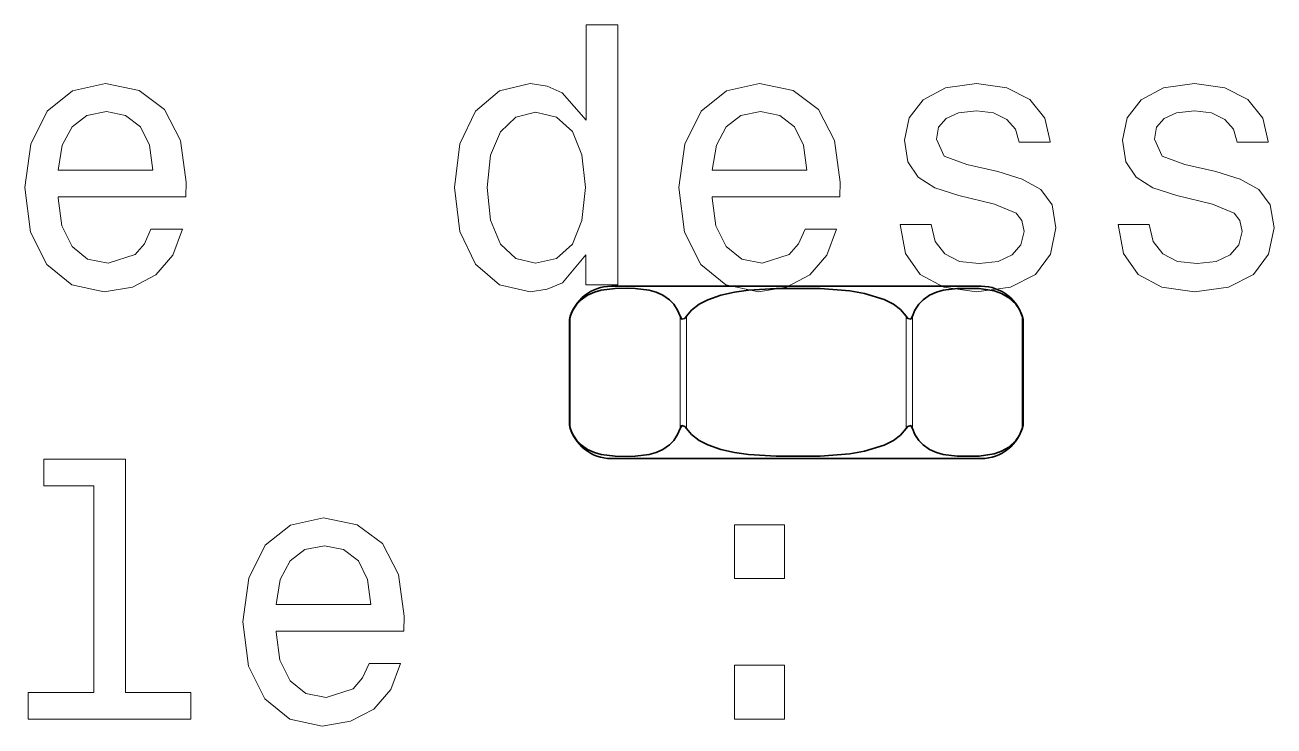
# Model space of a CAD drawing. Extents: x 145 to 857, y 42 to 790.
# Drawn here: x 443.05 to 460.45, y 393.48 to 403.25 of the extents above; entities that cross this region are included whole.
import ezdxf

# ---------------------------------------------------------------- set-up
doc = ezdxf.new("R2010")
doc.units = 0

msp = doc.modelspace()

# ---------------------------------------------------------------- linework, layer by layer
at = {"color": 7, "lineweight": 35, "ltscale": 0.009401}
for p, q in [((451.217, 399.607), (451.593, 399.607)), ((451.217, 397.207), (451.593, 397.207))]:
    msp.add_line(p, q, dxfattribs=at)
at = {"color": 7, "lineweight": 35, "ltscale": 0.11937}
for p, q in [((451.593, 399.607), (456.367, 399.607)), ((451.593, 397.207), (456.367, 397.207))]:
    msp.add_line(p, q, dxfattribs=at)
at = {"color": 7, "lineweight": 35, "ltscale": 0.001228}
for p, q in [((450.645, 399.19), (450.632, 399.143)), ((456.952, 399.143), (456.939, 399.19)), ((450.645, 397.625), (450.632, 397.672)), ((456.952, 397.672), (456.939, 397.625))]:
    msp.add_line(p, q, dxfattribs=at)
at = {"color": 7, "lineweight": 35, "ltscale": 0.036768}
for p, q in [((450.632, 399.143), (450.632, 397.672)), ((456.952, 399.143), (456.952, 397.672))]:
    msp.add_line(p, q, dxfattribs=at)
at = {"color": 7, "lineweight": 13, "ltscale": 0.039132}
for p, q in [((450.645, 399.19), (450.645, 397.625)), ((452.175, 399.19), (452.175, 397.625)), ((452.262, 399.19), (452.262, 397.625)), ((455.322, 399.19), (455.322, 397.625)), ((455.409, 399.19), (455.409, 397.625)), ((456.939, 399.19), (456.939, 397.625))]:
    msp.add_line(p, q, dxfattribs=at)
at = {"color": 7, "lineweight": 13}
for points in [[(450.863, 400.043), (450.863, 399.624), (451.307, 399.624), (451.307, 403.245), (450.868, 403.245), (450.868, 401.919), (450.53, 402.302), (450.323, 402.393), (450.086, 402.428), (449.658, 402.327), (449.325, 402.045), (449.108, 401.591), (449.032, 400.981), (449.108, 400.371), (449.325, 399.912), (449.658, 399.624), (450.086, 399.528), (450.323, 399.564), (450.535, 399.654)], [(443.515, 400.85), (445.29, 400.85), (445.295, 401.056), (445.215, 401.636), (444.993, 402.07), (444.64, 402.332), (444.171, 402.428), (443.712, 402.327), (443.359, 402.045), (443.132, 401.586), (443.051, 400.981), (443.127, 400.36), (443.354, 399.907), (443.702, 399.624), (444.156, 399.528), (444.549, 399.594), (444.872, 399.765), (445.109, 400.038), (445.245, 400.401), (444.806, 400.401), (444.715, 400.199), (444.584, 400.048), (444.211, 399.927), (443.924, 399.982), (443.707, 400.159), (443.566, 400.446), (443.515, 400.835)], [(452.623, 400.85), (454.398, 400.85), (454.403, 401.056), (454.323, 401.636), (454.101, 402.07), (453.748, 402.332), (453.279, 402.428), (452.82, 402.327), (452.467, 402.045), (452.24, 401.586), (452.159, 400.981), (452.235, 400.36), (452.462, 399.907), (452.81, 399.624), (453.264, 399.528), (453.657, 399.594), (453.98, 399.765), (454.217, 400.038), (454.353, 400.401), (453.914, 400.401), (453.823, 400.199), (453.692, 400.048), (453.319, 399.927), (453.032, 399.982), (452.815, 400.159), (452.674, 400.446), (452.623, 400.835)], [(456.597, 401.203), (456.169, 401.303), (455.851, 401.419), (455.745, 401.657), (455.775, 401.823), (455.881, 401.944), (456.053, 402.02), (456.3, 402.05), (456.537, 402.02), (456.723, 401.929), (456.844, 401.793), (456.895, 401.611), (457.329, 401.611), (457.329, 401.621), (457.253, 401.949), (457.046, 402.206), (456.723, 402.368), (456.3, 402.428), (455.871, 402.368), (455.558, 402.201), (455.362, 401.954), (455.301, 401.641), (455.347, 401.339), (455.488, 401.127), (455.72, 400.976), (456.058, 400.87), (456.552, 400.749), (456.854, 400.623), (456.935, 400.522), (456.965, 400.371), (456.92, 400.184), (456.799, 400.043), (456.602, 399.952), (456.34, 399.922), (456.063, 399.952), (455.861, 400.058), (455.725, 400.229), (455.669, 400.466), (455.241, 400.466), (455.311, 400.063), (455.518, 399.77), (455.846, 399.594), (456.3, 399.528), (456.774, 399.594), (457.122, 399.77), (457.334, 400.053), (457.409, 400.421), (457.354, 400.739), (457.197, 400.956), (456.94, 401.097)], [(459.633, 401.203), (459.205, 401.303), (458.887, 401.419), (458.781, 401.657), (458.811, 401.823), (458.917, 401.944), (459.089, 402.02), (459.336, 402.05), (459.573, 402.02), (459.759, 401.929), (459.88, 401.793), (459.931, 401.611), (460.365, 401.611), (460.365, 401.621), (460.289, 401.949), (460.082, 402.206), (459.759, 402.368), (459.336, 402.428), (458.907, 402.368), (458.594, 402.201), (458.398, 401.954), (458.337, 401.641), (458.383, 401.339), (458.524, 401.127), (458.756, 400.976), (459.094, 400.87), (459.588, 400.749), (459.891, 400.623), (459.971, 400.522), (460.001, 400.371), (459.956, 400.184), (459.835, 400.043), (459.638, 399.952), (459.376, 399.922), (459.099, 399.952), (458.897, 400.058), (458.761, 400.229), (458.705, 400.466), (458.277, 400.466), (458.347, 400.063), (458.554, 399.77), (458.882, 399.594), (459.336, 399.528), (459.81, 399.594), (460.158, 399.77), (460.37, 400.053), (460.445, 400.421), (460.39, 400.739), (460.233, 400.956), (459.976, 401.097)], [(443.515, 401.223), (443.571, 401.571), (443.707, 401.828), (443.914, 401.984), (444.186, 402.04), (444.453, 401.984), (444.66, 401.828), (444.786, 401.571), (444.831, 401.223)], [(450.162, 402.03), (450.455, 401.959), (450.677, 401.762), (450.808, 401.435), (450.858, 400.981), (450.808, 400.522), (450.677, 400.194), (450.455, 399.992), (450.162, 399.927), (449.885, 399.992), (449.673, 400.194), (449.532, 400.527), (449.486, 400.981), (449.532, 401.43), (449.673, 401.757), (449.885, 401.959)], [(452.623, 401.223), (452.679, 401.571), (452.815, 401.828), (453.022, 401.984), (453.294, 402.04), (453.561, 401.984), (453.768, 401.828), (453.894, 401.571), (453.939, 401.223)], [(444.009, 396.825), (444.009, 393.95), (443.097, 393.95), (443.097, 393.577), (445.361, 393.577), (445.361, 393.95), (444.453, 393.95), (444.453, 397.198), (443.313, 397.198), (443.313, 396.825)], [(446.551, 394.803), (448.326, 394.803), (448.331, 395.01), (448.251, 395.59), (448.029, 396.023), (447.676, 396.285), (447.207, 396.381), (446.748, 396.28), (446.395, 395.998), (446.168, 395.539), (446.087, 394.934), (446.163, 394.314), (446.39, 393.86), (446.738, 393.577), (447.192, 393.481), (447.585, 393.547), (447.908, 393.718), (448.145, 393.991), (448.281, 394.354), (447.842, 394.354), (447.751, 394.152), (447.62, 394.001), (447.247, 393.88), (446.96, 393.935), (446.743, 394.112), (446.602, 394.399), (446.551, 394.788)], [(452.931, 395.534), (453.627, 395.534), (453.627, 396.285), (452.931, 396.285)], [(446.551, 395.176), (446.607, 395.524), (446.743, 395.781), (446.95, 395.938), (447.222, 395.993), (447.489, 395.938), (447.696, 395.781), (447.822, 395.524), (447.867, 395.176)], [(452.931, 393.577), (453.627, 393.577), (453.627, 394.329), (452.931, 394.329)]]:
    msp.add_lwpolyline(points, close=True, dxfattribs=at)
at = {"color": 7, "lineweight": 35}
for points in [[(450.645, 399.19), (450.681, 399.273), (450.734, 399.355), (450.795, 399.418), (450.886, 399.481), (450.98, 399.523), (451.077, 399.551), (451.271, 399.577), (451.443, 399.581)], [(452.175, 399.19), (452.14, 399.273), (452.087, 399.355), (452.026, 399.418), (451.935, 399.481), (451.841, 399.523), (451.744, 399.551), (451.55, 399.577), (451.443, 399.581)], [(452.262, 399.19), (452.332, 399.273), (452.44, 399.355), (452.561, 399.418), (452.743, 399.481), (452.932, 399.523), (453.125, 399.551), (453.513, 399.577), (454.127, 399.575), (454.537, 399.541), (454.741, 399.506), (455.016, 399.421), (455.144, 399.355), (455.243, 399.281), (455.322, 399.19)], [(455.409, 399.19), (455.444, 399.273), (455.497, 399.355), (455.558, 399.418), (455.649, 399.481), (455.743, 399.523), (455.84, 399.551), (456.034, 399.577), (456.341, 399.575), (456.546, 399.541), (456.648, 399.506), (456.752, 399.447), (456.85, 399.355), (456.899, 399.281), (456.939, 399.19)], [(452.262, 399.19), (452.239, 399.159), (452.198, 399.149), (452.175, 399.19)], [(455.322, 399.19), (455.345, 399.159), (455.386, 399.149), (455.409, 399.19)], [(452.262, 397.625), (452.239, 397.655), (452.198, 397.666), (452.175, 397.625)], [(455.322, 397.625), (455.345, 397.655), (455.386, 397.666), (455.409, 397.625)], [(450.645, 397.625), (450.681, 397.542), (450.734, 397.46), (450.795, 397.397), (450.886, 397.333), (450.98, 397.291), (451.077, 397.264), (451.271, 397.238), (451.443, 397.233)], [(452.175, 397.625), (452.14, 397.542), (452.087, 397.46), (452.026, 397.397), (451.935, 397.333), (451.841, 397.291), (451.744, 397.264), (451.55, 397.238), (451.443, 397.233)], [(452.262, 397.625), (452.332, 397.542), (452.44, 397.46), (452.561, 397.397), (452.743, 397.333), (452.932, 397.291), (453.125, 397.264), (453.513, 397.238), (454.127, 397.24), (454.537, 397.273), (454.741, 397.309), (455.016, 397.394), (455.144, 397.46), (455.243, 397.533), (455.322, 397.625)], [(455.409, 397.625), (455.444, 397.542), (455.497, 397.46), (455.558, 397.397), (455.649, 397.333), (455.743, 397.291), (455.84, 397.264), (456.034, 397.238), (456.341, 397.24), (456.546, 397.273), (456.648, 397.309), (456.752, 397.367), (456.85, 397.46), (456.899, 397.533), (456.939, 397.625)]]:
    msp.add_lwpolyline(points, dxfattribs=at)
for centre, start, end in [((451.217, 399.007), 90, 166.961), ((456.367, 399.007), 13.039, 90), ((451.217, 397.807), 193.039, 270), ((456.367, 397.807), 270, 346.961)]:
    msp.add_arc(centre, 0.6, start, end, dxfattribs=at)

doc.saveas('drawing.dxf')
